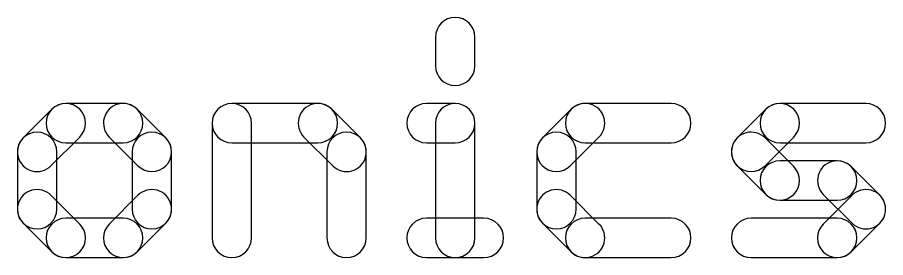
# Model space of a CAD drawing. Extents: x -3 to 225, y 0 to 143.
# Drawn here: x 133.73 to 139.88, y 3.5 to 5.2 of the extents above; entities that cross this region are included whole.
import ezdxf

# ---------------------------------------------------------------- set-up
doc = ezdxf.new("R2010")
doc.units = 0
doc.layers.add('121', color=1, linetype='CONTINUOUS')

msp = doc.modelspace()

# ---------------------------------------------------------------- linework, layer by layer
at = {"layer": '121'}
for points in [[(136.6911, 5.065), (136.6911, 4.8613, 1), (136.9705, 4.8613), (136.9705, 5.065, 1)], [(133.9696, 4.5529), (133.766, 4.3493, 1), (133.9636, 4.1517), (134.1672, 4.3553, 1)], [(134.4756, 4.5938), (134.0684, 4.5938, 1), (134.0684, 4.3144), (134.4756, 4.3144, 1)], [(134.778, 4.3493), (134.5744, 4.5529, 1), (134.3769, 4.3553), (134.5805, 4.1517, 1)], [(135.3857, 3.6397), (135.3857, 4.4541, 1), (135.1063, 4.4541), (135.1063, 3.6397, 1)], [(135.246, 4.3144), (135.8568, 4.3144, 1), (135.8568, 4.5938), (135.246, 4.5938, 1)], [(135.758, 4.3553), (135.9616, 4.1517, 1), (136.1592, 4.3493), (135.9556, 4.5529, 1)], [(136.6272, 4.3144), (136.8308, 4.3144, 1), (136.8308, 4.5938), (136.6272, 4.5938, 1)], [(136.6911, 4.4541), (136.6911, 3.6397, 1), (136.9705, 3.6397), (136.9705, 4.4541, 1)], [(137.6528, 4.5529), (137.4492, 4.3493, 1), (137.6467, 4.1517), (137.8503, 4.3553, 1)], [(138.3624, 4.5938), (137.7516, 4.5938, 1), (137.7516, 4.3144), (138.3624, 4.3144, 1)], [(139.0279, 4.1517), (139.2315, 4.3553, 1), (139.034, 4.5529), (138.8304, 4.3493, 1)], [(139.1327, 4.3144), (139.7436, 4.3144, 1), (139.7436, 4.5938), (139.1327, 4.5938, 1)], [(133.7251, 4.2505), (133.7251, 3.8433, 1), (134.0045, 3.8433), (134.0045, 4.2505, 1)], [(134.8189, 3.8433), (134.8189, 4.2505, 1), (134.5395, 4.2505), (134.5395, 3.8433, 1)], [(135.9207, 4.2505), (135.9207, 3.6397, 1), (136.2001, 3.6397), (136.2001, 4.2505, 1)], [(137.4083, 4.2505), (137.4083, 3.8433, 1), (137.6877, 3.8433), (137.6877, 4.2505, 1)], [(139.2315, 4.1457), (139.0279, 4.3493, 1), (138.8304, 4.1517), (139.034, 3.9481, 1)], [(139.54, 4.1866), (139.1327, 4.1866, 1), (139.1327, 3.9072), (139.54, 3.9072, 1)], [(139.8423, 3.9421), (139.6387, 4.1457, 1), (139.4412, 3.9481), (139.6448, 3.7445, 1)], [(133.766, 3.7445), (133.9696, 3.5409, 1), (134.1672, 3.7385), (133.9636, 3.9421, 1)], [(134.5744, 3.5409), (134.778, 3.7445, 1), (134.5805, 3.9421), (134.3769, 3.7385, 1)], [(137.4492, 3.7445), (137.6528, 3.5409, 1), (137.8503, 3.7385), (137.6467, 3.9421, 1)], [(139.6387, 3.5409), (139.8423, 3.7445, 1), (139.6448, 3.9421), (139.4412, 3.7385, 1)], [(134.0684, 3.5), (134.4756, 3.5, 1), (134.4756, 3.7794), (134.0684, 3.7794, 1)], [(136.6272, 3.5), (137.0344, 3.5, 1), (137.0344, 3.7794), (136.6272, 3.7794, 1)], [(137.7516, 3.5), (138.3624, 3.5, 1), (138.3624, 3.7794), (137.7516, 3.7794, 1)], [(138.9291, 3.5), (139.54, 3.5, 1), (139.54, 3.7794), (138.9291, 3.7794, 1)]]:
    msp.add_lwpolyline(points, format="xyb", close=True, dxfattribs=at)

doc.saveas('drawing.dxf')
